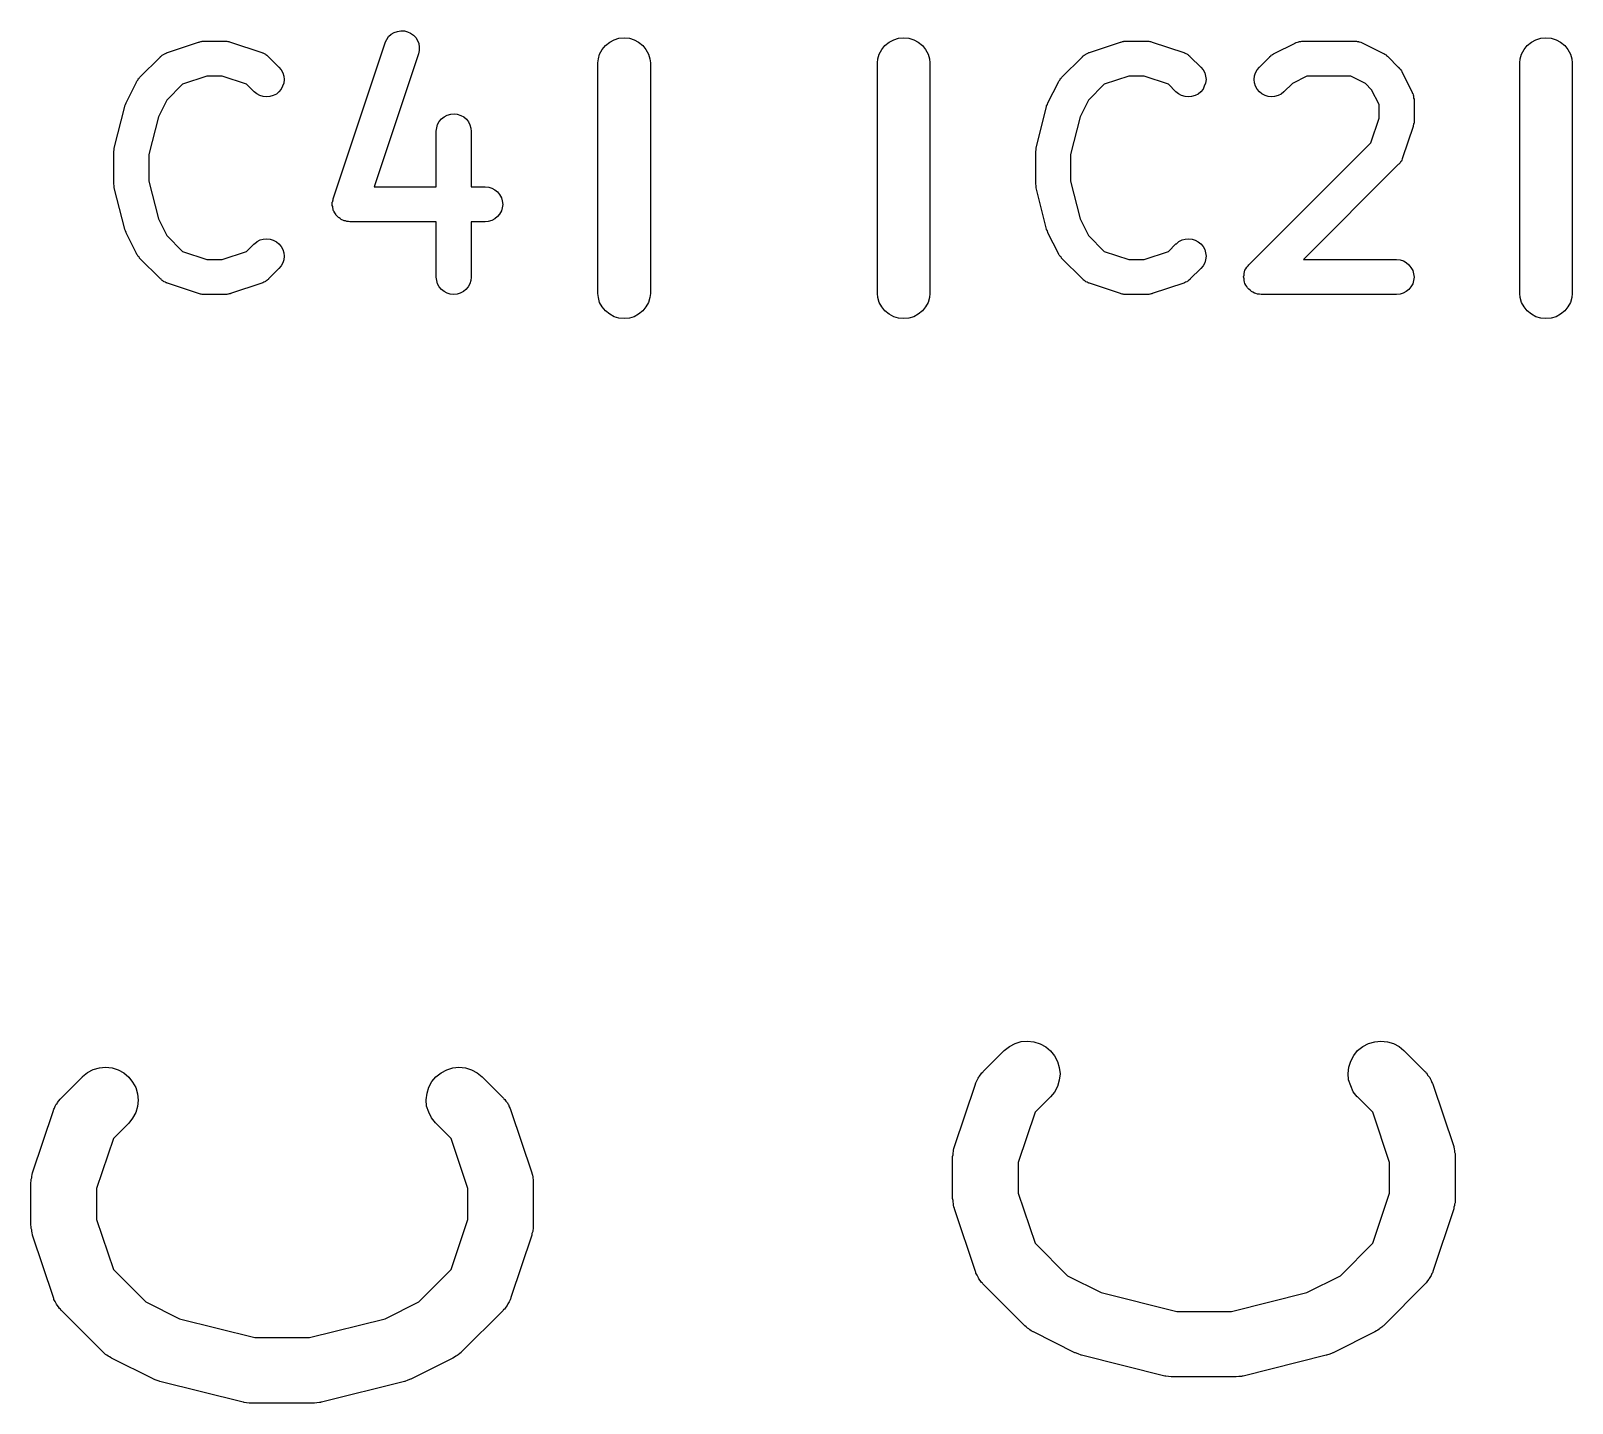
# Model space of a CAD drawing. Extents: x 105.3 to 177.1, y -73.4 to -52.7.
# Drawn here: x 132.467 to 135.995, y -73.365 to -70.222 of the extents above; entities that cross this region are included whole.
import ezdxf

# ---------------------------------------------------------------- set-up
doc = ezdxf.new("R2010")
doc.units = 0
doc.layers.add('BLACK', color=7, linetype='CONTINUOUS')

msp = doc.modelspace()

# ---------------------------------------------------------------- linework, layer by layer
at = {"layer": 'BLACK', "linetype": 'CONTINUOUS'}
for p, q in [((133.278, -70.2492), (133.282, -70.2421)), ((133.282, -70.2421), (133.286, -70.2358)), ((133.286, -70.2358), (133.292, -70.2305)), ((133.292, -70.2305), (133.299, -70.2264)), ((133.299, -70.2264), (133.306, -70.2237)), ((133.306, -70.2237), (133.314, -70.2225)), ((133.314, -70.2225), (133.322, -70.2227)), ((133.322, -70.2227), (133.329, -70.2245)), ((133.329, -70.2245), (133.336, -70.2278)), ((133.336, -70.2278), (133.343, -70.2323)), ((133.343, -70.2323), (133.348, -70.238)), ((133.348, -70.238), (133.352, -70.2446)), ((133.802, -70.243), (133.813, -70.2396)), ((133.813, -70.2396), (133.825, -70.2385)), ((133.825, -70.2385), (133.837, -70.2396)), ((133.837, -70.2396), (133.848, -70.243)), ((134.442, -70.243), (134.453, -70.2396)), ((134.453, -70.2396), (134.465, -70.2385)), ((134.465, -70.2385), (134.477, -70.2396)), ((134.477, -70.2396), (134.488, -70.243)), ((135.912, -70.243), (135.923, -70.2396)), ((135.923, -70.2396), (135.935, -70.2385)), ((135.935, -70.2385), (135.947, -70.2396)), ((135.947, -70.2396), (135.958, -70.243)), ((132.768, -70.2782), (132.771, -70.2765)), ((132.771, -70.2765), (132.772, -70.2759)), ((132.772, -70.2759), (132.773, -70.2752)), ((132.773, -70.2752), (132.775, -70.2741)), ((132.775, -70.2741), (132.778, -70.2729)), ((132.778, -70.2729), (132.779, -70.2725)), ((132.779, -70.2725), (132.78, -70.2721)), ((132.78, -70.2721), (132.851, -70.2482)), ((132.851, -70.2482), (132.852, -70.2481)), ((132.852, -70.2481), (132.854, -70.2476)), ((132.854, -70.2476), (132.856, -70.247)), ((132.856, -70.247), (132.858, -70.2468)), ((132.858, -70.2468), (132.859, -70.2464)), ((132.859, -70.2464), (132.862, -70.2464)), ((132.862, -70.2464), (132.864, -70.2462)), ((132.864, -70.2462), (132.911, -70.2462)), ((132.911, -70.2462), (132.912, -70.2462)), ((132.912, -70.2462), (132.914, -70.2464)), ((132.914, -70.2464), (132.916, -70.2465)), ((132.916, -70.2465), (132.918, -70.2469)), ((132.918, -70.2469), (132.92, -70.2471)), ((132.92, -70.2471), (132.922, -70.2477)), ((132.922, -70.2477), (132.924, -70.2482)), ((132.924, -70.2482), (132.996, -70.2721)), ((132.996, -70.2721), (132.996, -70.2722)), ((132.996, -70.2722), (132.997, -70.2727)), ((132.997, -70.2727), (132.998, -70.2731)), ((132.998, -70.2731), (133.001, -70.2744)), ((133.001, -70.2744), (133.003, -70.2755)), ((133.003, -70.2755), (133.004, -70.2762)), ((133.004, -70.2762), (133.005, -70.2768)), ((133.005, -70.2768), (133.007, -70.2785)), ((133.159, -70.6069), (133.278, -70.2497)), ((133.354, -70.275), (133.253, -70.5795)), ((133.278, -70.2497), (133.278, -70.2492)), ((133.352, -70.2446), (133.355, -70.2519)), ((133.356, -70.2674), (133.354, -70.275)), ((133.355, -70.2519), (133.356, -70.2596)), ((133.356, -70.2596), (133.356, -70.2674)), ((133.766, -70.287), (133.769, -70.2757)), ((133.769, -70.2757), (133.775, -70.2653)), ((133.775, -70.2653), (133.782, -70.2561)), ((133.782, -70.2561), (133.792, -70.2486)), ((133.792, -70.2486), (133.802, -70.243)), ((133.848, -70.243), (133.858, -70.2486)), ((133.858, -70.2486), (133.868, -70.2561)), ((133.868, -70.2561), (133.875, -70.2653)), ((133.875, -70.2653), (133.881, -70.2757)), ((133.881, -70.2757), (133.884, -70.287)), ((134.406, -70.287), (134.409, -70.2757)), ((134.409, -70.2757), (134.415, -70.2653)), ((134.415, -70.2653), (134.422, -70.2561)), ((134.422, -70.2561), (134.432, -70.2486)), ((134.432, -70.2486), (134.442, -70.243)), ((134.488, -70.243), (134.498, -70.2486)), ((134.498, -70.2486), (134.508, -70.2561)), ((134.508, -70.2561), (134.515, -70.2653)), ((134.515, -70.2653), (134.521, -70.2757)), ((134.521, -70.2757), (134.524, -70.287)), ((134.878, -70.2782), (134.881, -70.2765)), ((134.881, -70.2765), (134.882, -70.2759)), ((134.882, -70.2759), (134.883, -70.2752)), ((134.883, -70.2752), (134.885, -70.2741)), ((134.885, -70.2741), (134.888, -70.2729)), ((134.888, -70.2729), (134.889, -70.2725)), ((134.889, -70.2725), (134.89, -70.2721)), ((134.89, -70.2721), (134.961, -70.2482)), ((134.961, -70.2482), (134.962, -70.2481)), ((134.962, -70.2481), (134.964, -70.2476)), ((134.964, -70.2476), (134.966, -70.247)), ((134.966, -70.247), (134.968, -70.2468)), ((134.968, -70.2468), (134.969, -70.2464)), ((134.969, -70.2464), (134.972, -70.2464)), ((134.972, -70.2464), (134.974, -70.2462)), ((134.974, -70.2462), (135.021, -70.2462)), ((135.021, -70.2462), (135.022, -70.2462)), ((135.022, -70.2462), (135.024, -70.2464)), ((135.024, -70.2464), (135.026, -70.2465)), ((135.026, -70.2465), (135.028, -70.2469)), ((135.028, -70.2469), (135.03, -70.2471)), ((135.03, -70.2471), (135.032, -70.2477)), ((135.032, -70.2477), (135.034, -70.2482)), ((135.034, -70.2482), (135.106, -70.2721)), ((135.106, -70.2721), (135.106, -70.2722)), ((135.106, -70.2722), (135.107, -70.2727)), ((135.107, -70.2727), (135.108, -70.2731)), ((135.108, -70.2731), (135.111, -70.2744)), ((135.111, -70.2744), (135.113, -70.2755)), ((135.113, -70.2755), (135.114, -70.2762)), ((135.114, -70.2762), (135.115, -70.2768)), ((135.115, -70.2768), (135.117, -70.2785)), ((135.306, -70.2784), (135.308, -70.2775)), ((135.308, -70.2775), (135.309, -70.2765)), ((135.309, -70.2765), (135.311, -70.2754)), ((135.311, -70.2754), (135.313, -70.2742)), ((135.313, -70.2742), (135.361, -70.2504)), ((135.361, -70.2502), (135.362, -70.2498)), ((135.361, -70.2504), (135.361, -70.2502)), ((135.362, -70.2498), (135.363, -70.2492)), ((135.363, -70.2492), (135.366, -70.2484)), ((135.366, -70.2484), (135.369, -70.2475)), ((135.369, -70.2475), (135.37, -70.2473)), ((135.37, -70.2473), (135.371, -70.247)), ((135.371, -70.247), (135.374, -70.2467)), ((135.374, -70.2467), (135.376, -70.2463)), ((135.376, -70.2463), (135.377, -70.2463)), ((135.377, -70.2463), (135.379, -70.2462)), ((135.379, -70.2462), (135.498, -70.2462)), ((135.498, -70.2462), (135.499, -70.2463)), ((135.498, -70.2462), (135.498, -70.2462)), ((135.499, -70.2463), (135.501, -70.2463)), ((135.501, -70.2463), (135.503, -70.2468)), ((135.503, -70.2468), (135.506, -70.2471)), ((135.506, -70.2471), (135.507, -70.2474)), ((135.507, -70.2474), (135.508, -70.2476)), ((135.508, -70.2476), (135.511, -70.2486)), ((135.511, -70.2486), (135.513, -70.2494)), ((135.513, -70.2494), (135.514, -70.25)), ((135.514, -70.25), (135.516, -70.2504)), ((135.516, -70.2504), (135.563, -70.2742)), ((135.563, -70.2742), (135.564, -70.2745)), ((135.564, -70.2745), (135.566, -70.2757)), ((135.566, -70.2757), (135.567, -70.2768)), ((135.567, -70.2768), (135.569, -70.2778)), ((135.876, -70.287), (135.879, -70.2757)), ((135.879, -70.2757), (135.885, -70.2653)), ((135.885, -70.2653), (135.892, -70.2561)), ((135.892, -70.2561), (135.902, -70.2486)), ((135.902, -70.2486), (135.912, -70.243)), ((135.958, -70.243), (135.968, -70.2486)), ((135.968, -70.2486), (135.978, -70.2561)), ((135.978, -70.2561), (135.985, -70.2653)), ((135.985, -70.2653), (135.991, -70.2757)), ((135.991, -70.2757), (135.994, -70.287)), ((132.716, -70.3293), (132.764, -70.2817)), ((132.764, -70.2813), (132.765, -70.2806)), ((132.764, -70.2817), (132.764, -70.2813)), ((132.765, -70.2806), (132.766, -70.2797)), ((132.766, -70.2797), (132.768, -70.2782)), ((133.007, -70.2785), (133.009, -70.2801)), ((133.009, -70.2801), (133.01, -70.281)), ((133.01, -70.281), (133.011, -70.2817)), ((133.011, -70.2817), (133.035, -70.3055)), ((133.035, -70.3055), (133.035, -70.3059)), ((133.035, -70.3059), (133.04, -70.312)), ((133.04, -70.312), (133.044, -70.319)), ((133.765, -70.2958), (133.766, -70.287)), ((133.765, -70.8242), (133.765, -70.2958)), ((133.884, -70.287), (133.885, -70.2958)), ((133.885, -70.2958), (133.885, -70.8242)), ((134.405, -70.2958), (134.406, -70.287)), ((134.405, -70.8242), (134.405, -70.2958)), ((134.524, -70.287), (134.525, -70.2958)), ((134.525, -70.2958), (134.525, -70.8242)), ((134.826, -70.3293), (134.874, -70.2817)), ((134.874, -70.2813), (134.875, -70.2806)), ((134.874, -70.2817), (134.874, -70.2813)), ((134.875, -70.2806), (134.876, -70.2797)), ((134.876, -70.2797), (134.878, -70.2782)), ((135.117, -70.2785), (135.119, -70.2801)), ((135.119, -70.2801), (135.12, -70.281)), ((135.12, -70.281), (135.121, -70.2817)), ((135.121, -70.2817), (135.145, -70.3055)), ((135.145, -70.3055), (135.145, -70.3059)), ((135.145, -70.3059), (135.15, -70.312)), ((135.15, -70.312), (135.154, -70.319)), ((135.27, -70.3184), (135.274, -70.3116)), ((135.274, -70.3116), (135.279, -70.3055)), ((135.279, -70.3055), (135.303, -70.2817)), ((135.303, -70.2813), (135.305, -70.2799)), ((135.303, -70.2817), (135.303, -70.2813)), ((135.305, -70.2799), (135.306, -70.2784)), ((135.569, -70.2778), (135.57, -70.2787)), ((135.57, -70.2787), (135.572, -70.2803)), ((135.572, -70.2803), (135.574, -70.2817)), ((135.574, -70.2817), (135.597, -70.3055)), ((135.597, -70.3055), (135.598, -70.3059)), ((135.598, -70.3059), (135.599, -70.3077)), ((135.599, -70.3077), (135.601, -70.3093)), ((135.601, -70.3093), (135.602, -70.3107)), ((135.602, -70.3107), (135.603, -70.312)), ((135.603, -70.312), (135.604, -70.314)), ((135.875, -70.2958), (135.876, -70.287)), ((135.875, -70.8242), (135.875, -70.2958)), ((135.994, -70.287), (135.995, -70.2958)), ((135.995, -70.2958), (135.995, -70.8242)), ((132.685, -70.3873), (132.709, -70.3397)), ((132.709, -70.3392), (132.71, -70.3374)), ((132.709, -70.3397), (132.709, -70.3392)), ((132.71, -70.3374), (132.712, -70.3354)), ((132.712, -70.3354), (132.713, -70.3341)), ((132.713, -70.3327), (132.715, -70.3311)), ((132.713, -70.3341), (132.713, -70.3327)), ((132.715, -70.3311), (132.716, -70.3293)), ((132.814, -70.345), (132.778, -70.3813)), ((132.87, -70.3262), (132.814, -70.345)), ((132.905, -70.3262), (132.87, -70.3262)), ((132.961, -70.345), (132.905, -70.3262)), ((132.978, -70.3621), (132.961, -70.345)), ((133.046, -70.342), (133.043, -70.3494)), ((133.044, -70.319), (133.046, -70.3265)), ((133.046, -70.3265), (133.047, -70.3342)), ((133.047, -70.3342), (133.046, -70.342)), ((134.795, -70.3873), (134.819, -70.3397)), ((134.819, -70.3392), (134.82, -70.3374)), ((134.819, -70.3397), (134.819, -70.3392)), ((134.82, -70.3374), (134.822, -70.3354)), ((134.822, -70.3354), (134.823, -70.3341)), ((134.823, -70.3327), (134.825, -70.3311)), ((134.823, -70.3341), (134.823, -70.3327)), ((134.825, -70.3311), (134.826, -70.3293)), ((134.924, -70.345), (134.888, -70.3813)), ((134.98, -70.3262), (134.924, -70.345)), ((135.015, -70.3262), (134.98, -70.3262)), ((135.071, -70.345), (135.015, -70.3262)), ((135.088, -70.3621), (135.071, -70.345)), ((135.156, -70.342), (135.153, -70.3494)), ((135.154, -70.319), (135.156, -70.3265)), ((135.156, -70.3265), (135.157, -70.3342)), ((135.157, -70.3342), (135.156, -70.342)), ((135.267, -70.3337), (135.268, -70.3259)), ((135.268, -70.3414), (135.267, -70.3337)), ((135.268, -70.3259), (135.27, -70.3184)), ((135.27, -70.3489), (135.268, -70.3414)), ((135.355, -70.3429), (135.335, -70.3621)), ((135.388, -70.3262), (135.355, -70.3429)), ((135.488, -70.3262), (135.388, -70.3262)), ((135.522, -70.3429), (135.488, -70.3262)), ((135.536, -70.3575), (135.522, -70.3429)), ((135.604, -70.314), (135.605, -70.3159)), ((135.605, -70.3159), (135.629, -70.3635)), ((132.778, -70.3813), (132.759, -70.4192)), ((132.984, -70.367), (132.978, -70.3621)), ((132.991, -70.3707), (132.984, -70.367)), ((132.999, -70.373), (132.991, -70.3707)), ((133.007, -70.3738), (132.999, -70.373)), ((133.014, -70.3731), (133.007, -70.3738)), ((133.022, -70.3708), (133.014, -70.3731)), ((133.029, -70.3672), (133.022, -70.3708)), ((133.035, -70.3623), (133.029, -70.3672)), ((133.04, -70.3563), (133.035, -70.3623)), ((133.043, -70.3494), (133.04, -70.3563)), ((134.888, -70.3813), (134.869, -70.4192)), ((135.094, -70.367), (135.088, -70.3621)), ((135.101, -70.3707), (135.094, -70.367)), ((135.109, -70.373), (135.101, -70.3707)), ((135.117, -70.3738), (135.109, -70.373)), ((135.124, -70.3731), (135.117, -70.3738)), ((135.132, -70.3708), (135.124, -70.3731)), ((135.139, -70.3672), (135.132, -70.3708)), ((135.145, -70.3623), (135.139, -70.3672)), ((135.15, -70.3563), (135.145, -70.3623)), ((135.153, -70.3494), (135.15, -70.3563)), ((135.274, -70.3558), (135.27, -70.3489)), ((135.279, -70.3619), (135.274, -70.3558)), ((135.285, -70.3669), (135.279, -70.3619)), ((135.292, -70.3706), (135.285, -70.3669)), ((135.299, -70.373), (135.292, -70.3706)), ((135.307, -70.3738), (135.299, -70.373)), ((135.314, -70.3731), (135.307, -70.3738)), ((135.322, -70.3709), (135.314, -70.3731)), ((135.329, -70.3674), (135.322, -70.3709)), ((135.335, -70.3625), (135.329, -70.3674)), ((135.335, -70.3621), (135.335, -70.3625)), ((135.553, -70.3909), (135.536, -70.3575)), ((135.629, -70.3635), (135.629, -70.364)), ((135.629, -70.364), (135.629, -70.3651)), ((135.629, -70.3651), (135.63, -70.3662)), ((135.63, -70.3662), (135.631, -70.3688)), ((135.631, -70.3688), (135.632, -70.3714)), ((135.632, -70.3714), (135.632, -70.3725)), ((135.632, -70.3725), (135.632, -70.3737)), ((135.632, -70.3737), (135.632, -70.3764)), ((135.632, -70.3764), (135.633, -70.3791)), ((135.633, -70.3791), (135.633, -70.3803)), ((135.633, -70.3803), (135.633, -70.3814)), ((135.633, -70.3814), (135.633, -70.429)), ((132.658, -70.4908), (132.682, -70.3955)), ((132.682, -70.3946), (132.684, -70.3912)), ((132.682, -70.3948), (132.682, -70.3946)), ((132.682, -70.395), (132.682, -70.3948)), ((132.682, -70.3955), (132.682, -70.395)), ((132.684, -70.3912), (132.685, -70.3877)), ((132.685, -70.3875), (132.685, -70.3873)), ((132.685, -70.3877), (132.685, -70.3875)), ((133.413, -70.4194), (133.42, -70.4158)), ((133.42, -70.4158), (133.428, -70.4136)), ((133.428, -70.4136), (133.436, -70.4129)), ((133.436, -70.4129), (133.443, -70.4137)), ((133.443, -70.4137), (133.451, -70.416)), ((133.451, -70.416), (133.458, -70.4197)), ((134.768, -70.4908), (134.792, -70.3955)), ((134.792, -70.3946), (134.794, -70.3912)), ((134.792, -70.3948), (134.792, -70.3946)), ((134.792, -70.395), (134.792, -70.3948)), ((134.792, -70.3955), (134.792, -70.395)), ((134.794, -70.3912), (134.795, -70.3877)), ((134.795, -70.3875), (134.795, -70.3873)), ((134.795, -70.3877), (134.795, -70.3875)), ((135.553, -70.4226), (135.553, -70.3909)), ((132.759, -70.4192), (132.737, -70.5054)), ((133.395, -70.4523), (133.396, -70.4445)), ((133.395, -70.4529), (133.395, -70.4523)), ((133.395, -70.5795), (133.395, -70.4529)), ((133.396, -70.4445), (133.398, -70.4371)), ((133.398, -70.4371), (133.402, -70.4303)), ((133.402, -70.4303), (133.407, -70.4243)), ((133.407, -70.4243), (133.413, -70.4194)), ((133.458, -70.4197), (133.464, -70.4247)), ((133.464, -70.4247), (133.469, -70.4307)), ((133.469, -70.4307), (133.472, -70.4376)), ((133.472, -70.4376), (133.474, -70.4451)), ((133.474, -70.4451), (133.475, -70.4529)), ((133.475, -70.4529), (133.475, -70.5795)), ((134.869, -70.4192), (134.847, -70.5054)), ((135.534, -70.4789), (135.553, -70.4226)), ((135.631, -70.4417), (135.607, -70.5131)), ((135.632, -70.4374), (135.631, -70.4395)), ((135.631, -70.4395), (135.631, -70.4417)), ((135.633, -70.4341), (135.632, -70.4357)), ((135.632, -70.4357), (135.632, -70.4374)), ((135.633, -70.429), (135.633, -70.4296)), ((135.633, -70.4296), (135.633, -70.4318)), ((135.633, -70.4318), (135.633, -70.4341)), ((135.255, -70.7579), (135.534, -70.4789)), ((132.657, -70.4985), (132.658, -70.4953)), ((132.657, -70.4992), (132.657, -70.4985)), ((132.657, -70.4999), (132.657, -70.4992)), ((132.657, -70.5005), (132.657, -70.4999)), ((132.657, -70.5719), (132.657, -70.5005)), ((132.658, -70.4915), (132.658, -70.4908)), ((132.658, -70.4922), (132.658, -70.4915)), ((132.658, -70.4953), (132.658, -70.4922)), ((132.737, -70.5054), (132.737, -70.567)), ((134.767, -70.4985), (134.768, -70.4953)), ((134.767, -70.4992), (134.767, -70.4985)), ((134.767, -70.4999), (134.767, -70.4992)), ((134.767, -70.5005), (134.767, -70.4999)), ((134.767, -70.5719), (134.767, -70.5005)), ((134.768, -70.4915), (134.768, -70.4908)), ((134.768, -70.4922), (134.768, -70.4915)), ((134.768, -70.4953), (134.768, -70.4922)), ((134.847, -70.5054), (134.847, -70.567)), ((135.602, -70.5227), (135.601, -70.5248)), ((135.603, -70.5217), (135.602, -70.5227)), ((135.604, -70.5207), (135.603, -70.5217)), ((135.605, -70.5183), (135.604, -70.5207)), ((135.606, -70.5158), (135.605, -70.5183)), ((135.607, -70.5137), (135.606, -70.5147)), ((135.606, -70.5147), (135.606, -70.5158)), ((135.607, -70.5131), (135.607, -70.5137)), ((135.597, -70.5288), (135.38, -70.7462)), ((135.598, -70.5279), (135.597, -70.5288)), ((135.599, -70.5271), (135.598, -70.5279)), ((135.601, -70.5248), (135.599, -70.5271)), ((132.657, -70.5726), (132.657, -70.5719)), ((132.657, -70.5733), (132.657, -70.5726)), ((132.658, -70.5765), (132.657, -70.5733)), ((132.658, -70.5797), (132.658, -70.5765)), ((132.658, -70.5804), (132.658, -70.5797)), ((132.658, -70.5811), (132.658, -70.5804)), ((132.658, -70.5816), (132.658, -70.5811)), ((132.682, -70.6768), (132.658, -70.5816)), ((132.737, -70.567), (132.759, -70.6532)), ((133.253, -70.5795), (133.395, -70.5795)), ((133.475, -70.5795), (133.507, -70.5795)), ((133.507, -70.5795), (133.507, -70.5795)), ((133.507, -70.5795), (133.515, -70.5804)), ((133.515, -70.5804), (133.522, -70.5828)), ((133.522, -70.5828), (133.529, -70.5865)), ((133.529, -70.5865), (133.535, -70.5915)), ((133.535, -70.5915), (133.54, -70.5976)), ((134.767, -70.5726), (134.767, -70.5719)), ((134.767, -70.5733), (134.767, -70.5726)), ((134.768, -70.5765), (134.767, -70.5733)), ((134.768, -70.5797), (134.768, -70.5765)), ((134.768, -70.5804), (134.768, -70.5797)), ((134.768, -70.5811), (134.768, -70.5804)), ((134.768, -70.5816), (134.768, -70.5811)), ((134.792, -70.6768), (134.768, -70.5816)), ((134.847, -70.567), (134.869, -70.6532)), ((133.157, -70.6145), (133.158, -70.613)), ((133.157, -70.6169), (133.157, -70.6145)), ((133.157, -70.6192), (133.157, -70.6169)), ((133.157, -70.6208), (133.157, -70.6192)), ((133.157, -70.6223), (133.157, -70.6208)), ((133.158, -70.6246), (133.157, -70.6223)), ((133.158, -70.6115), (133.159, -70.6092)), ((133.158, -70.613), (133.158, -70.6115)), ((133.158, -70.627), (133.158, -70.6246)), ((133.158, -70.6285), (133.158, -70.627)), ((133.159, -70.63), (133.158, -70.6285)), ((133.159, -70.6092), (133.159, -70.6069)), ((133.159, -70.6322), (133.159, -70.63)), ((133.54, -70.5976), (133.544, -70.6045)), ((133.544, -70.6045), (133.546, -70.612)), ((133.546, -70.6276), (133.544, -70.635)), ((133.546, -70.612), (133.547, -70.6198)), ((133.547, -70.6198), (133.546, -70.6276)), ((132.759, -70.6532), (132.778, -70.6911)), ((133.16, -70.6345), (133.159, -70.6322)), ((133.161, -70.6359), (133.16, -70.6345)), ((133.161, -70.6373), (133.161, -70.6359)), ((133.163, -70.6393), (133.161, -70.6373)), ((133.164, -70.6414), (133.163, -70.6393)), ((133.165, -70.6426), (133.164, -70.6414)), ((133.165, -70.6439), (133.165, -70.6426)), ((133.167, -70.6457), (133.165, -70.6439)), ((133.169, -70.6475), (133.167, -70.6457)), ((133.17, -70.6485), (133.169, -70.6475)), ((133.171, -70.6496), (133.17, -70.6485)), ((133.173, -70.651), (133.171, -70.6496)), ((133.175, -70.6525), (133.173, -70.651)), ((133.176, -70.6533), (133.175, -70.6525)), ((133.177, -70.6542), (133.176, -70.6533)), ((133.179, -70.6551), (133.177, -70.6542)), ((133.181, -70.6563), (133.179, -70.6551)), ((133.183, -70.6567), (133.181, -70.6563)), ((133.184, -70.6574), (133.183, -70.6567)), ((133.187, -70.6579), (133.184, -70.6574)), ((133.189, -70.6586), (133.187, -70.6579)), ((133.19, -70.6588), (133.189, -70.6586)), ((133.192, -70.6592), (133.19, -70.6588)), ((133.194, -70.6593), (133.192, -70.6592)), ((133.197, -70.6595), (133.194, -70.6593)), ((133.395, -70.6595), (133.197, -70.6595)), ((133.197, -70.6595), (133.197, -70.6595)), ((133.395, -70.7862), (133.395, -70.6595)), ((133.507, -70.6595), (133.475, -70.6595)), ((133.475, -70.6595), (133.475, -70.7862)), ((133.514, -70.6588), (133.507, -70.6595)), ((133.522, -70.6565), (133.514, -70.6588)), ((133.529, -70.6528), (133.522, -70.6565)), ((133.535, -70.6479), (133.529, -70.6528)), ((133.54, -70.6419), (133.535, -70.6479)), ((133.544, -70.635), (133.54, -70.6419)), ((134.869, -70.6532), (134.888, -70.6911)), ((132.682, -70.677), (132.682, -70.6768)), ((132.682, -70.6772), (132.682, -70.677)), ((132.684, -70.6807), (132.682, -70.6772)), ((132.685, -70.6842), (132.684, -70.6807)), ((132.685, -70.6844), (132.685, -70.6842)), ((132.685, -70.6845), (132.685, -70.6844)), ((132.685, -70.685), (132.685, -70.6845)), ((132.709, -70.7326), (132.685, -70.685)), ((132.778, -70.6911), (132.814, -70.7274)), ((132.992, -70.7014), (132.999, -70.6993)), ((132.999, -70.6993), (133.007, -70.6986)), ((133.007, -70.6986), (133.015, -70.6994)), ((133.015, -70.6994), (133.022, -70.7018)), ((134.792, -70.677), (134.792, -70.6768)), ((134.792, -70.6772), (134.792, -70.677)), ((134.794, -70.6807), (134.792, -70.6772)), ((134.795, -70.6842), (134.794, -70.6807)), ((134.795, -70.6844), (134.795, -70.6842)), ((134.795, -70.6845), (134.795, -70.6844)), ((134.795, -70.685), (134.795, -70.6845)), ((134.819, -70.7326), (134.795, -70.685)), ((134.888, -70.6911), (134.924, -70.7274)), ((135.102, -70.7014), (135.109, -70.6993)), ((135.109, -70.6993), (135.117, -70.6986)), ((135.117, -70.6986), (135.125, -70.6994)), ((135.125, -70.6994), (135.132, -70.7018)), ((132.71, -70.7345), (132.709, -70.7326)), ((132.711, -70.7365), (132.71, -70.7345)), ((132.814, -70.7274), (132.87, -70.7462)), ((132.905, -70.7462), (132.961, -70.7274)), ((132.961, -70.7274), (132.978, -70.7103)), ((132.978, -70.7103), (132.979, -70.7099)), ((132.979, -70.7099), (132.985, -70.705)), ((132.985, -70.705), (132.992, -70.7014)), ((133.022, -70.7018), (133.029, -70.7055)), ((133.029, -70.7055), (133.035, -70.7105)), ((133.035, -70.7105), (133.04, -70.7166)), ((133.04, -70.7166), (133.044, -70.7235)), ((133.044, -70.7235), (133.046, -70.7309)), ((133.046, -70.7309), (133.047, -70.7387)), ((134.82, -70.7345), (134.819, -70.7326)), ((134.821, -70.7365), (134.82, -70.7345)), ((134.924, -70.7274), (134.98, -70.7462)), ((135.015, -70.7462), (135.071, -70.7274)), ((135.071, -70.7274), (135.088, -70.7103)), ((135.088, -70.7103), (135.089, -70.7099)), ((135.089, -70.7099), (135.095, -70.705)), ((135.095, -70.705), (135.102, -70.7014)), ((135.132, -70.7018), (135.139, -70.7055)), ((135.139, -70.7055), (135.145, -70.7105)), ((135.145, -70.7105), (135.15, -70.7166)), ((135.15, -70.7166), (135.154, -70.7235)), ((135.154, -70.7235), (135.156, -70.7309)), ((135.156, -70.7309), (135.157, -70.7387)), ((132.712, -70.7378), (132.711, -70.7365)), ((132.713, -70.7393), (132.712, -70.7378)), ((132.715, -70.7409), (132.713, -70.7393)), ((132.716, -70.7426), (132.715, -70.7409)), ((132.716, -70.743), (132.716, -70.7426)), ((132.764, -70.7907), (132.716, -70.743)), ((132.87, -70.7462), (132.905, -70.7462)), ((133.035, -70.7669), (133.011, -70.7907)), ((133.04, -70.7608), (133.035, -70.7669)), ((133.044, -70.7539), (133.04, -70.7608)), ((133.046, -70.7465), (133.044, -70.7539)), ((133.047, -70.7387), (133.046, -70.7465)), ((134.822, -70.7378), (134.821, -70.7365)), ((134.823, -70.7393), (134.822, -70.7378)), ((134.825, -70.7409), (134.823, -70.7393)), ((134.826, -70.7426), (134.825, -70.7409)), ((134.826, -70.743), (134.826, -70.7426)), ((134.874, -70.7907), (134.826, -70.743)), ((134.98, -70.7462), (135.015, -70.7462)), ((135.145, -70.7669), (135.121, -70.7907)), ((135.15, -70.7608), (135.145, -70.7669)), ((135.154, -70.7539), (135.15, -70.7608)), ((135.156, -70.7465), (135.154, -70.7539)), ((135.157, -70.7387), (135.156, -70.7465)), ((135.245, -70.7745), (135.246, -70.7708)), ((135.246, -70.7707), (135.248, -70.7672)), ((135.246, -70.7708), (135.246, -70.7707)), ((135.246, -70.7708), (135.246, -70.7708)), ((135.248, -70.7672), (135.25, -70.7639)), ((135.25, -70.7638), (135.253, -70.7607)), ((135.25, -70.7639), (135.25, -70.7638)), ((135.25, -70.7639), (135.25, -70.7639)), ((135.253, -70.7607), (135.255, -70.7579)), ((135.38, -70.7462), (135.593, -70.7462)), ((135.593, -70.7462), (135.593, -70.7462)), ((135.593, -70.7462), (135.601, -70.7471)), ((135.601, -70.7471), (135.609, -70.7494)), ((135.609, -70.7494), (135.615, -70.7532)), ((135.615, -70.7532), (135.621, -70.7582)), ((135.621, -70.7582), (135.626, -70.7643)), ((135.626, -70.7643), (135.63, -70.7712)), ((135.63, -70.7712), (135.632, -70.7787)), ((132.765, -70.7914), (132.764, -70.7907)), ((132.766, -70.7923), (132.765, -70.7914)), ((132.768, -70.7939), (132.766, -70.7923)), ((132.77, -70.7956), (132.768, -70.7939)), ((132.771, -70.7962), (132.77, -70.7956)), ((132.772, -70.7969), (132.771, -70.7962)), ((132.775, -70.798), (132.772, -70.7969)), ((132.777, -70.7993), (132.775, -70.798)), ((132.778, -70.7997), (132.777, -70.7993)), ((132.779, -70.8001), (132.778, -70.7997)), ((132.78, -70.8003), (132.779, -70.8001)), ((132.851, -70.8241), (132.78, -70.8003)), ((132.996, -70.8003), (132.924, -70.8241)), ((132.997, -70.7998), (132.996, -70.8003)), ((132.998, -70.7995), (132.997, -70.7998)), ((133, -70.7983), (132.998, -70.7995)), ((133.003, -70.7971), (133, -70.7983)), ((133.004, -70.7965), (133.003, -70.7971)), ((133.005, -70.7959), (133.004, -70.7965)), ((133.007, -70.7942), (133.005, -70.7959)), ((133.009, -70.7926), (133.007, -70.7942)), ((133.01, -70.7918), (133.009, -70.7926)), ((133.011, -70.7911), (133.01, -70.7918)), ((133.011, -70.7907), (133.011, -70.7911)), ((133.396, -70.794), (133.395, -70.7862)), ((133.398, -70.8014), (133.396, -70.794)), ((133.402, -70.8083), (133.398, -70.8014)), ((133.472, -70.8019), (133.468, -70.8088)), ((133.474, -70.7945), (133.472, -70.8019)), ((133.475, -70.7867), (133.474, -70.7945)), ((133.475, -70.7862), (133.475, -70.7867)), ((134.875, -70.7914), (134.874, -70.7907)), ((134.876, -70.7923), (134.875, -70.7914)), ((134.878, -70.7939), (134.876, -70.7923)), ((134.88, -70.7956), (134.878, -70.7939)), ((134.881, -70.7962), (134.88, -70.7956)), ((134.882, -70.7969), (134.881, -70.7962)), ((134.885, -70.798), (134.882, -70.7969)), ((134.887, -70.7993), (134.885, -70.798)), ((134.888, -70.7997), (134.887, -70.7993)), ((134.889, -70.8001), (134.888, -70.7997)), ((134.89, -70.8003), (134.889, -70.8001)), ((134.961, -70.8241), (134.89, -70.8003)), ((135.106, -70.8003), (135.034, -70.8241)), ((135.107, -70.7998), (135.106, -70.8003)), ((135.108, -70.7995), (135.107, -70.7998)), ((135.11, -70.7983), (135.108, -70.7995)), ((135.113, -70.7971), (135.11, -70.7983)), ((135.114, -70.7965), (135.113, -70.7971)), ((135.115, -70.7959), (135.114, -70.7965)), ((135.117, -70.7942), (135.115, -70.7959)), ((135.119, -70.7926), (135.117, -70.7942)), ((135.12, -70.7918), (135.119, -70.7926)), ((135.121, -70.7911), (135.12, -70.7918)), ((135.121, -70.7907), (135.121, -70.7911)), ((135.243, -70.7859), (135.244, -70.7822)), ((135.243, -70.786), (135.243, -70.7859)), ((135.243, -70.7861), (135.243, -70.786)), ((135.244, -70.7901), (135.243, -70.7861)), ((135.244, -70.7781), (135.245, -70.7745)), ((135.244, -70.7782), (135.244, -70.7781)), ((135.244, -70.7783), (135.244, -70.7782)), ((135.244, -70.7822), (135.244, -70.7783)), ((135.244, -70.7937), (135.244, -70.7901)), ((135.244, -70.7938), (135.244, -70.7937)), ((135.244, -70.7937), (135.244, -70.7937)), ((135.245, -70.7978), (135.244, -70.7938)), ((135.246, -70.8012), (135.245, -70.7978)), ((135.246, -70.8013), (135.246, -70.8012)), ((135.246, -70.8012), (135.246, -70.8012)), ((135.248, -70.8047), (135.246, -70.8013)), ((135.25, -70.8081), (135.248, -70.8047)), ((135.63, -70.8017), (135.626, -70.8086)), ((135.632, -70.7942), (135.63, -70.8017)), ((135.632, -70.7787), (135.633, -70.7865)), ((135.633, -70.7865), (135.632, -70.7942)), ((132.853, -70.8246), (132.851, -70.8241)), ((132.855, -70.8253), (132.853, -70.8246)), ((132.857, -70.8255), (132.855, -70.8253)), ((132.859, -70.8259), (132.857, -70.8255)), ((132.861, -70.8259), (132.859, -70.8259)), ((132.863, -70.8262), (132.861, -70.8259)), ((132.864, -70.8262), (132.863, -70.8262)), ((132.911, -70.8262), (132.864, -70.8262)), ((132.914, -70.826), (132.911, -70.8262)), ((132.916, -70.8259), (132.914, -70.826)), ((132.918, -70.8256), (132.916, -70.8259)), ((132.919, -70.8254), (132.918, -70.8256)), ((132.921, -70.8248), (132.919, -70.8254)), ((132.924, -70.8243), (132.921, -70.8248)), ((132.924, -70.8241), (132.924, -70.8243)), ((133.407, -70.8144), (133.402, -70.8083)), ((133.413, -70.8194), (133.407, -70.8144)), ((133.42, -70.8231), (133.413, -70.8194)), ((133.427, -70.8254), (133.42, -70.8231)), ((133.435, -70.8262), (133.427, -70.8254)), ((133.443, -70.8255), (133.435, -70.8262)), ((133.45, -70.8233), (133.443, -70.8255)), ((133.457, -70.8197), (133.45, -70.8233)), ((133.463, -70.8148), (133.457, -70.8197)), ((133.468, -70.8088), (133.463, -70.8148)), ((133.766, -70.833), (133.765, -70.8242)), ((133.769, -70.8443), (133.766, -70.833)), ((133.884, -70.833), (133.881, -70.8443)), ((133.885, -70.8242), (133.884, -70.833)), ((134.406, -70.833), (134.405, -70.8242)), ((134.409, -70.8443), (134.406, -70.833)), ((134.524, -70.833), (134.521, -70.8443)), ((134.525, -70.8242), (134.524, -70.833)), ((134.963, -70.8246), (134.961, -70.8241)), ((134.965, -70.8253), (134.963, -70.8246)), ((134.967, -70.8255), (134.965, -70.8253)), ((134.969, -70.8259), (134.967, -70.8255)), ((134.971, -70.8259), (134.969, -70.8259)), ((134.973, -70.8262), (134.971, -70.8259)), ((134.974, -70.8262), (134.973, -70.8262)), ((135.021, -70.8262), (134.974, -70.8262)), ((135.024, -70.826), (135.021, -70.8262)), ((135.026, -70.8259), (135.024, -70.826)), ((135.028, -70.8256), (135.026, -70.8259)), ((135.029, -70.8254), (135.028, -70.8256)), ((135.031, -70.8248), (135.029, -70.8254)), ((135.034, -70.8243), (135.031, -70.8248)), ((135.034, -70.8241), (135.034, -70.8243)), ((135.25, -70.8082), (135.25, -70.8081)), ((135.25, -70.8081), (135.25, -70.8081)), ((135.252, -70.8111), (135.25, -70.8082)), ((135.255, -70.8142), (135.252, -70.8111)), ((135.255, -70.8143), (135.255, -70.8142)), ((135.255, -70.8142), (135.255, -70.8142)), ((135.258, -70.8166), (135.255, -70.8143)), ((135.261, -70.8192), (135.258, -70.8166)), ((135.261, -70.8193), (135.261, -70.8192)), ((135.261, -70.8192), (135.261, -70.8192)), ((135.264, -70.821), (135.261, -70.8193)), ((135.268, -70.823), (135.264, -70.821)), ((135.271, -70.8242), (135.268, -70.823)), ((135.268, -70.823), (135.268, -70.823)), ((135.268, -70.823), (135.268, -70.823)), ((135.275, -70.8253), (135.271, -70.8242)), ((135.279, -70.8258), (135.275, -70.8253)), ((135.275, -70.8253), (135.275, -70.8253)), ((135.275, -70.8253), (135.275, -70.8253)), ((135.283, -70.8262), (135.279, -70.8258)), ((135.593, -70.8262), (135.283, -70.8262)), ((135.283, -70.8262), (135.283, -70.8262)), ((135.283, -70.8262), (135.283, -70.8262)), ((135.283, -70.8262), (135.283, -70.8262)), ((135.283, -70.8262), (135.283, -70.8262)), ((135.601, -70.8254), (135.593, -70.8262)), ((135.608, -70.8232), (135.601, -70.8254)), ((135.615, -70.8195), (135.608, -70.8232)), ((135.621, -70.8146), (135.615, -70.8195)), ((135.626, -70.8086), (135.621, -70.8146)), ((135.876, -70.833), (135.875, -70.8242)), ((135.879, -70.8443), (135.876, -70.833)), ((135.994, -70.833), (135.991, -70.8443)), ((135.995, -70.8242), (135.994, -70.833)), ((133.775, -70.8547), (133.769, -70.8443)), ((133.782, -70.8639), (133.775, -70.8547)), ((133.792, -70.8714), (133.782, -70.8639)), ((133.802, -70.877), (133.792, -70.8714)), ((133.813, -70.8804), (133.802, -70.877)), ((133.848, -70.877), (133.837, -70.8804)), ((133.858, -70.8714), (133.848, -70.877)), ((133.868, -70.8639), (133.858, -70.8714)), ((133.875, -70.8547), (133.868, -70.8639)), ((133.881, -70.8443), (133.875, -70.8547)), ((134.415, -70.8547), (134.409, -70.8443)), ((134.422, -70.8639), (134.415, -70.8547)), ((134.432, -70.8714), (134.422, -70.8639)), ((134.442, -70.877), (134.432, -70.8714)), ((134.453, -70.8804), (134.442, -70.877)), ((134.488, -70.877), (134.477, -70.8804)), ((134.498, -70.8714), (134.488, -70.877)), ((134.508, -70.8639), (134.498, -70.8714)), ((134.515, -70.8547), (134.508, -70.8639)), ((134.521, -70.8443), (134.515, -70.8547)), ((135.885, -70.8547), (135.879, -70.8443)), ((135.892, -70.8639), (135.885, -70.8547)), ((135.902, -70.8714), (135.892, -70.8639)), ((135.912, -70.877), (135.902, -70.8714)), ((135.923, -70.8804), (135.912, -70.877)), ((135.958, -70.877), (135.947, -70.8804)), ((135.968, -70.8714), (135.958, -70.877)), ((135.978, -70.8639), (135.968, -70.8714)), ((135.985, -70.8547), (135.978, -70.8639)), ((135.991, -70.8443), (135.985, -70.8547)), ((133.825, -70.8815), (133.813, -70.8804)), ((133.837, -70.8804), (133.825, -70.8815)), ((134.465, -70.8815), (134.453, -70.8804)), ((134.477, -70.8804), (134.465, -70.8815)), ((135.935, -70.8815), (135.923, -70.8804)), ((135.947, -70.8804), (135.935, -70.8815)), ((134.734, -72.5368), (134.748, -72.5355)), ((134.748, -72.5355), (134.763, -72.5371)), ((135.543, -72.5369), (135.557, -72.5355)), ((135.557, -72.5355), (135.572, -72.537)), ((134.647, -72.6051), (134.695, -72.5574)), ((134.695, -72.5567), (134.707, -72.5476)), ((134.695, -72.5574), (134.695, -72.5567)), ((134.707, -72.5476), (134.72, -72.5408)), ((134.72, -72.5408), (134.734, -72.5368)), ((134.763, -72.5371), (134.777, -72.5414)), ((134.777, -72.5414), (134.79, -72.5484)), ((134.79, -72.5484), (134.801, -72.5578)), ((134.801, -72.5578), (134.81, -72.5692)), ((134.81, -72.5692), (134.817, -72.5821)), ((135.488, -72.5812), (135.495, -72.5683)), ((135.495, -72.5683), (135.504, -72.5571)), ((135.504, -72.5571), (135.516, -72.5479)), ((135.516, -72.5479), (135.529, -72.541)), ((135.529, -72.541), (135.543, -72.5369)), ((135.572, -72.537), (135.586, -72.5412)), ((135.586, -72.5412), (135.599, -72.5482)), ((135.599, -72.5482), (135.61, -72.5574)), ((135.61, -72.5574), (135.658, -72.6051)), ((132.597, -72.6076), (132.61, -72.6008)), ((132.61, -72.6008), (132.624, -72.5968)), ((132.624, -72.5968), (132.638, -72.5955)), ((132.638, -72.5955), (132.653, -72.5971)), ((132.653, -72.5971), (132.667, -72.6014)), ((132.667, -72.6014), (132.68, -72.6084)), ((133.406, -72.6079), (133.419, -72.601)), ((133.419, -72.601), (133.433, -72.5969)), ((133.433, -72.5969), (133.447, -72.5955)), ((133.447, -72.5955), (133.462, -72.597)), ((133.462, -72.597), (133.476, -72.6012)), ((133.476, -72.6012), (133.489, -72.6082)), ((134.646, -72.6068), (134.647, -72.6051)), ((134.817, -72.5821), (134.821, -72.5962)), ((134.821, -72.5962), (134.823, -72.6107)), ((135.482, -72.6097), (135.484, -72.5951)), ((135.484, -72.5951), (135.488, -72.5812)), ((135.658, -72.6051), (135.659, -72.6058)), ((135.659, -72.6058), (135.66, -72.6075)), ((132.537, -72.6651), (132.585, -72.6174)), ((132.585, -72.6167), (132.597, -72.6076)), ((132.585, -72.6174), (132.585, -72.6167)), ((132.68, -72.6084), (132.691, -72.6178)), ((132.691, -72.6178), (132.7, -72.6292)), ((132.7, -72.6292), (132.707, -72.6421)), ((133.374, -72.6551), (133.378, -72.6412)), ((133.378, -72.6412), (133.385, -72.6283)), ((133.385, -72.6283), (133.394, -72.6171)), ((133.394, -72.6171), (133.406, -72.6079)), ((133.489, -72.6082), (133.5, -72.6174)), ((133.5, -72.6174), (133.548, -72.6651)), ((134.581, -72.7772), (134.629, -72.6344)), ((134.629, -72.6334), (134.63, -72.6314)), ((134.629, -72.6344), (134.629, -72.6334)), ((134.63, -72.6314), (134.631, -72.6293)), ((134.631, -72.6293), (134.633, -72.6248)), ((134.633, -72.6248), (134.635, -72.6201)), ((134.635, -72.6201), (134.637, -72.6183)), ((134.637, -72.6183), (134.638, -72.6164)), ((134.638, -72.6164), (134.641, -72.6124)), ((134.641, -72.6124), (134.644, -72.6083)), ((134.644, -72.6083), (134.646, -72.6068)), ((134.817, -72.6393), (134.81, -72.6522)), ((134.821, -72.6253), (134.817, -72.6393)), ((134.823, -72.6107), (134.821, -72.6253)), ((135.483, -72.6243), (135.482, -72.6097)), ((135.488, -72.6383), (135.483, -72.6243)), ((135.494, -72.6513), (135.488, -72.6383)), ((135.66, -72.6075), (135.662, -72.6091)), ((135.662, -72.6091), (135.664, -72.6132)), ((135.664, -72.6132), (135.668, -72.6172)), ((135.668, -72.6172), (135.669, -72.6192)), ((135.669, -72.6192), (135.67, -72.621)), ((135.67, -72.621), (135.672, -72.6257)), ((135.672, -72.6257), (135.674, -72.6302)), ((135.674, -72.6302), (135.675, -72.6324)), ((135.675, -72.6324), (135.676, -72.6344)), ((135.676, -72.6344), (135.724, -72.7772)), ((132.527, -72.6783), (132.528, -72.6764)), ((132.528, -72.6764), (132.531, -72.6724)), ((132.531, -72.6724), (132.534, -72.6683)), ((132.534, -72.6683), (132.536, -72.6668)), ((132.536, -72.6668), (132.537, -72.6651)), ((132.707, -72.6421), (132.711, -72.6562)), ((132.711, -72.6562), (132.713, -72.6707)), ((132.713, -72.6707), (132.711, -72.6853)), ((133.372, -72.6697), (133.374, -72.6551)), ((133.373, -72.6843), (133.372, -72.6697)), ((133.548, -72.6651), (133.549, -72.6658)), ((133.549, -72.6658), (133.55, -72.6675)), ((133.55, -72.6675), (133.552, -72.6691)), ((133.552, -72.6691), (133.554, -72.6732)), ((133.554, -72.6732), (133.558, -72.6772)), ((134.801, -72.6635), (134.766, -72.6986)), ((134.81, -72.6522), (134.801, -72.6635)), ((135.503, -72.6628), (135.494, -72.6513)), ((135.504, -72.6635), (135.503, -72.6628)), ((135.539, -72.6986), (135.504, -72.6635)), ((132.471, -72.8372), (132.519, -72.6944)), ((132.519, -72.6934), (132.52, -72.6914)), ((132.519, -72.6944), (132.519, -72.6934)), ((132.52, -72.6914), (132.521, -72.6893)), ((132.521, -72.6893), (132.523, -72.6848)), ((132.523, -72.6848), (132.525, -72.6801)), ((132.525, -72.6801), (132.527, -72.6783)), ((132.707, -72.6993), (132.7, -72.7122)), ((132.711, -72.6853), (132.707, -72.6993)), ((133.378, -72.6983), (133.373, -72.6843)), ((133.384, -72.7113), (133.378, -72.6983)), ((133.393, -72.7228), (133.384, -72.7113)), ((133.558, -72.6772), (133.559, -72.6792)), ((133.559, -72.6792), (133.56, -72.681)), ((133.56, -72.681), (133.562, -72.6857)), ((133.562, -72.6857), (133.564, -72.6902)), ((133.564, -72.6902), (133.565, -72.6924)), ((133.565, -72.6924), (133.566, -72.6944)), ((133.566, -72.6944), (133.614, -72.8372)), ((134.766, -72.6986), (134.727, -72.8131)), ((135.577, -72.8131), (135.539, -72.6986)), ((132.691, -72.7235), (132.656, -72.7586)), ((132.7, -72.7122), (132.691, -72.7235)), ((133.394, -72.7235), (133.393, -72.7228)), ((133.429, -72.7586), (133.394, -72.7235)), ((132.656, -72.7586), (132.617, -72.8731)), ((133.467, -72.8731), (133.429, -72.7586)), ((134.579, -72.7854), (134.58, -72.7813)), ((134.58, -72.7813), (134.581, -72.7772)), ((135.724, -72.7772), (135.724, -72.7782)), ((135.724, -72.7782), (135.725, -72.7824)), ((135.725, -72.7824), (135.726, -72.7864)), ((134.577, -72.7999), (134.578, -72.7957)), ((134.577, -72.801), (134.577, -72.7999)), ((134.577, -72.8962), (134.577, -72.801)), ((134.578, -72.7915), (134.579, -72.7885)), ((134.578, -72.7957), (134.578, -72.7915)), ((134.579, -72.7885), (134.579, -72.7854)), ((134.727, -72.8131), (134.727, -72.884)), ((135.577, -72.884), (135.577, -72.8131)), ((135.726, -72.7864), (135.726, -72.7895)), ((135.726, -72.7895), (135.727, -72.7925)), ((135.727, -72.7925), (135.727, -72.7968)), ((135.727, -72.7968), (135.727, -72.801)), ((135.727, -72.801), (135.727, -72.8962)), ((132.468, -72.8515), (132.469, -72.8485)), ((132.468, -72.8557), (132.468, -72.8515)), ((132.469, -72.8454), (132.47, -72.8413)), ((132.469, -72.8485), (132.469, -72.8454)), ((132.47, -72.8413), (132.471, -72.8372)), ((133.614, -72.8372), (133.614, -72.8382)), ((133.614, -72.8382), (133.615, -72.8424)), ((133.615, -72.8424), (133.616, -72.8464)), ((133.616, -72.8464), (133.616, -72.8495)), ((133.616, -72.8495), (133.617, -72.8525)), ((133.617, -72.8525), (133.617, -72.8568)), ((132.467, -72.8599), (132.468, -72.8557)), ((132.467, -72.861), (132.467, -72.8599)), ((132.467, -72.9562), (132.467, -72.861)), ((132.617, -72.8731), (132.617, -72.944)), ((133.467, -72.944), (133.467, -72.8731)), ((133.617, -72.8568), (133.617, -72.861)), ((133.617, -72.861), (133.617, -72.9562)), ((134.727, -72.884), (134.766, -72.9985)), ((135.539, -72.9985), (135.577, -72.884)), ((134.578, -72.9004), (134.577, -72.8962)), ((134.578, -72.9046), (134.578, -72.9004)), ((134.579, -72.9076), (134.578, -72.9046)), ((134.579, -72.9108), (134.579, -72.9076)), ((134.58, -72.9148), (134.579, -72.9108)), ((134.581, -72.9189), (134.58, -72.9148)), ((134.581, -72.9199), (134.581, -72.9189)), ((134.629, -73.0628), (134.581, -72.9199)), ((135.724, -72.9199), (135.676, -73.0628)), ((135.726, -72.9118), (135.724, -72.9158)), ((135.724, -72.9158), (135.724, -72.9199)), ((135.727, -72.9056), (135.726, -72.9087)), ((135.726, -72.9087), (135.726, -72.9118)), ((135.727, -72.8962), (135.727, -72.8972)), ((135.727, -72.8972), (135.727, -72.9014)), ((135.727, -72.9014), (135.727, -72.9056)), ((132.468, -72.9604), (132.467, -72.9562)), ((132.617, -72.944), (132.656, -73.0585)), ((133.429, -73.0585), (133.467, -72.944)), ((133.617, -72.9562), (133.617, -72.9572)), ((133.617, -72.9572), (133.617, -72.9614)), ((132.468, -72.9646), (132.468, -72.9604)), ((132.469, -72.9676), (132.468, -72.9646)), ((132.469, -72.9708), (132.469, -72.9676)), ((132.47, -72.9748), (132.469, -72.9708)), ((132.471, -72.9789), (132.47, -72.9748)), ((132.471, -72.9799), (132.471, -72.9789)), ((132.519, -73.1228), (132.471, -72.9799)), ((133.614, -72.9799), (133.566, -73.1228)), ((133.616, -72.9718), (133.614, -72.9758)), ((133.614, -72.9758), (133.614, -72.9799)), ((133.617, -72.9656), (133.616, -72.9687)), ((133.616, -72.9687), (133.616, -72.9718)), ((133.617, -72.9614), (133.617, -72.9656)), ((134.766, -72.9985), (134.84, -73.0726)), ((135.465, -73.0726), (135.539, -72.9985)), ((132.656, -73.0585), (132.73, -73.1326)), ((133.355, -73.1326), (133.429, -73.0585)), ((134.63, -73.0648), (134.629, -73.0628)), ((134.63, -73.0669), (134.63, -73.0648)), ((135.676, -73.0638), (135.675, -73.0658)), ((135.676, -73.0628), (135.676, -73.0638)), ((134.633, -73.0714), (134.63, -73.0669)), ((134.635, -73.0761), (134.633, -73.0714)), ((134.636, -73.0779), (134.635, -73.0761)), ((134.637, -73.0799), (134.636, -73.0779)), ((134.64, -73.0839), (134.637, -73.0799)), ((134.643, -73.0881), (134.64, -73.0839)), ((134.645, -73.0896), (134.643, -73.0881)), ((134.646, -73.0913), (134.645, -73.0896)), ((134.647, -73.0921), (134.646, -73.0913)), ((134.742, -73.1873), (134.647, -73.0921)), ((134.84, -73.0726), (134.917, -73.1111)), ((135.388, -73.1111), (135.465, -73.0726)), ((135.658, -73.0921), (135.563, -73.1873)), ((135.659, -73.0904), (135.658, -73.0921)), ((135.661, -73.0889), (135.659, -73.0904)), ((135.664, -73.0847), (135.661, -73.0889)), ((135.667, -73.0808), (135.664, -73.0847)), ((135.668, -73.0788), (135.667, -73.0808)), ((135.669, -73.077), (135.668, -73.0788)), ((135.672, -73.0724), (135.669, -73.077)), ((135.674, -73.0679), (135.672, -73.0724)), ((135.675, -73.0658), (135.674, -73.0679)), ((132.52, -73.1248), (132.519, -73.1228)), ((132.52, -73.1269), (132.52, -73.1248)), ((132.523, -73.1314), (132.52, -73.1269)), ((132.525, -73.1361), (132.523, -73.1314)), ((132.73, -73.1326), (132.807, -73.1711)), ((133.278, -73.1711), (133.355, -73.1326)), ((133.562, -73.1324), (133.559, -73.137)), ((133.564, -73.1279), (133.562, -73.1324)), ((133.565, -73.1258), (133.564, -73.1279)), ((133.566, -73.1238), (133.565, -73.1258)), ((133.566, -73.1228), (133.566, -73.1238)), ((134.917, -73.1111), (135.09, -73.1545)), ((135.215, -73.1545), (135.388, -73.1111)), ((132.526, -73.1379), (132.525, -73.1361)), ((132.527, -73.1399), (132.526, -73.1379)), ((132.53, -73.1439), (132.527, -73.1399)), ((132.533, -73.1481), (132.53, -73.1439)), ((132.535, -73.1496), (132.533, -73.1481)), ((132.536, -73.1513), (132.535, -73.1496)), ((132.537, -73.1521), (132.536, -73.1513)), ((132.632, -73.2473), (132.537, -73.1521)), ((133.548, -73.1521), (133.453, -73.2473)), ((133.549, -73.1504), (133.548, -73.1521)), ((133.551, -73.1489), (133.549, -73.1504)), ((133.554, -73.1447), (133.551, -73.1489)), ((133.557, -73.1408), (133.554, -73.1447)), ((133.558, -73.1388), (133.557, -73.1408)), ((133.559, -73.137), (133.558, -73.1388)), ((135.09, -73.1545), (135.215, -73.1545)), ((132.807, -73.1711), (132.98, -73.2145)), ((133.105, -73.2145), (133.278, -73.1711)), ((134.745, -73.19), (134.742, -73.1873)), ((134.748, -73.1929), (134.745, -73.19)), ((134.751, -73.1946), (134.748, -73.1929)), ((134.754, -73.1966), (134.751, -73.1946)), ((134.757, -73.1986), (134.754, -73.1966)), ((134.761, -73.2009), (134.757, -73.1986)), ((134.762, -73.2014), (134.761, -73.2009)), ((134.857, -73.249), (134.762, -73.2014)), ((135.543, -73.2014), (135.448, -73.249)), ((135.547, -73.1991), (135.543, -73.2014)), ((135.55, -73.1972), (135.547, -73.1991)), ((135.553, -73.1952), (135.55, -73.1972)), ((135.555, -73.1936), (135.553, -73.1952)), ((135.559, -73.1907), (135.555, -73.1936)), ((135.562, -73.1881), (135.559, -73.1907)), ((135.563, -73.1873), (135.562, -73.1881)), ((132.98, -73.2145), (133.105, -73.2145)), ((132.635, -73.25), (132.632, -73.2473)), ((132.638, -73.2529), (132.635, -73.25)), ((132.641, -73.2546), (132.638, -73.2529)), ((132.644, -73.2566), (132.641, -73.2546)), ((132.647, -73.2586), (132.644, -73.2566)), ((132.651, -73.2609), (132.647, -73.2586)), ((132.652, -73.2614), (132.651, -73.2609)), ((132.747, -73.309), (132.652, -73.2614)), ((133.433, -73.2614), (133.338, -73.309)), ((133.437, -73.2591), (133.433, -73.2614)), ((133.44, -73.2572), (133.437, -73.2591)), ((133.443, -73.2552), (133.44, -73.2572)), ((133.445, -73.2536), (133.443, -73.2552)), ((133.449, -73.2507), (133.445, -73.2536)), ((133.452, -73.2481), (133.449, -73.2507)), ((133.453, -73.2473), (133.452, -73.2481)), ((134.857, -73.2491), (134.857, -73.249)), ((134.858, -73.2493), (134.857, -73.2491)), ((134.864, -73.2517), (134.858, -73.2493)), ((134.871, -73.2542), (134.864, -73.2517)), ((134.871, -73.2543), (134.871, -73.2542)), ((134.871, -73.2544), (134.871, -73.2543)), ((134.872, -73.2547), (134.871, -73.2544)), ((135.063, -73.3023), (134.872, -73.2547)), ((135.432, -73.2547), (135.242, -73.3023)), ((135.433, -73.2545), (135.432, -73.2547)), ((135.44, -73.2521), (135.433, -73.2545)), ((135.433, -73.2545), (135.433, -73.2545)), ((135.446, -73.2497), (135.44, -73.2521)), ((135.447, -73.2496), (135.446, -73.2497)), ((135.448, -73.249), (135.447, -73.2494)), ((135.447, -73.2494), (135.447, -73.2496)), ((132.747, -73.3091), (132.747, -73.309)), ((132.748, -73.3093), (132.747, -73.3091)), ((132.754, -73.3117), (132.748, -73.3093)), ((132.761, -73.3142), (132.754, -73.3117)), ((133.336, -73.3097), (133.33, -73.3121)), ((133.337, -73.3096), (133.336, -73.3097)), ((133.338, -73.309), (133.337, -73.3094)), ((133.337, -73.3094), (133.337, -73.3096)), ((135.064, -73.3025), (135.063, -73.3023)), ((135.065, -73.3029), (135.064, -73.3025)), ((135.071, -73.3036), (135.065, -73.3029)), ((135.077, -73.3044), (135.071, -73.3036)), ((135.079, -73.3044), (135.077, -73.3044)), ((135.08, -73.3045), (135.079, -73.3044)), ((135.081, -73.3045), (135.08, -73.3045)), ((135.224, -73.3045), (135.081, -73.3045)), ((135.225, -73.3044), (135.224, -73.3045)), ((135.226, -73.3045), (135.225, -73.3044)), ((135.232, -73.3037), (135.226, -73.3045)), ((135.238, -73.3031), (135.232, -73.3037)), ((135.24, -73.3027), (135.238, -73.3031)), ((135.241, -73.3025), (135.24, -73.3027)), ((135.242, -73.3023), (135.241, -73.3025)), ((132.761, -73.3143), (132.761, -73.3142)), ((132.761, -73.3144), (132.761, -73.3143)), ((132.762, -73.3147), (132.761, -73.3144)), ((132.953, -73.3623), (132.762, -73.3147)), ((133.322, -73.3147), (133.132, -73.3623)), ((133.323, -73.3145), (133.322, -73.3147)), ((133.33, -73.3121), (133.323, -73.3145)), ((133.323, -73.3145), (133.323, -73.3145)), ((132.954, -73.3625), (132.953, -73.3623)), ((132.955, -73.3629), (132.954, -73.3625)), ((132.961, -73.3636), (132.955, -73.3629)), ((132.967, -73.3644), (132.961, -73.3636)), ((132.969, -73.3644), (132.967, -73.3644)), ((132.97, -73.3645), (132.969, -73.3644)), ((132.971, -73.3645), (132.97, -73.3645)), ((133.114, -73.3645), (132.971, -73.3645)), ((133.115, -73.3644), (133.114, -73.3645)), ((133.116, -73.3645), (133.115, -73.3644)), ((133.122, -73.3637), (133.116, -73.3645)), ((133.128, -73.3631), (133.122, -73.3637)), ((133.13, -73.3627), (133.128, -73.3631)), ((133.131, -73.3625), (133.13, -73.3627)), ((133.132, -73.3623), (133.131, -73.3625))]:
    msp.add_line(p, q, dxfattribs=at)

doc.saveas('drawing.dxf')
